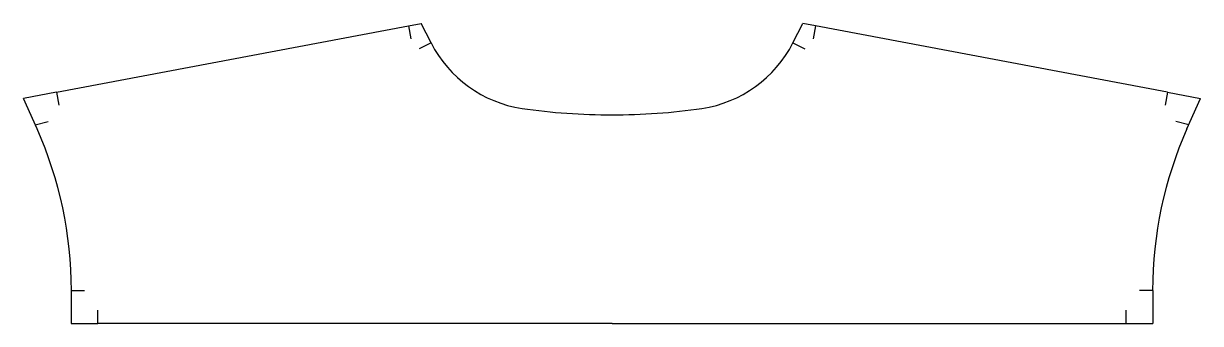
# Model space of a CAD drawing. Header units: inches. Extents: x 18.9 to 41.1, y 23 to 28.7.
import ezdxf

# ---------------------------------------------------------------- set-up
doc = ezdxf.new("R2010")
doc.units = ezdxf.units.IN
doc.header["$MEASUREMENT"] = 0
doc.layers.add('2_CUT_LINE', color=7, linetype='Continuous')

msp = doc.modelspace()

# ---------------------------------------------------------------- linework, layer by layer
at = {"layer": '2_CUT_LINE', "color": 5, "linetype": 'CONTINUOUS', "lineweight": 25, "true_color": 0x2465d8}
for p, q in [((19.532, 27.366), (26.165, 28.616)), ((26.165, 28.616), (26.404, 28.661)), ((26.165, 28.616), (26.211, 28.371)), ((26.591, 28.296), (26.404, 28.661)), ((33.409, 28.296), (33.596, 28.661)), ((33.835, 28.616), (33.596, 28.661)), ((33.835, 28.616), (33.789, 28.371)), ((40.468, 27.366), (33.835, 28.616)), ((26.591, 28.296), (26.369, 28.182)), ((33.409, 28.296), (33.631, 28.182)), ((19.532, 27.366), (18.912, 27.249)), ((19.532, 27.366), (19.579, 27.121)), ((40.468, 27.366), (40.421, 27.121)), ((40.468, 27.366), (41.088, 27.249)), ((19.168, 26.673), (18.912, 27.249)), ((40.832, 26.673), (41.088, 27.249)), ((19.134, 26.75), (19.376, 26.812)), ((40.866, 26.75), (40.624, 26.812)), ((19.812, 23.625), (19.812, 23)), ((19.812, 23.625), (20.062, 23.625)), ((40.188, 23.625), (39.938, 23.625)), ((40.188, 23.625), (40.188, 23)), ((20.312, 23), (20.312, 23.25)), ((39.688, 23), (39.688, 23.25)), ((19.812, 23), (20.312, 23)), ((30, 23), (20.312, 23)), ((30, 23), (39.688, 23)), ((39.688, 23), (40.188, 23))]:
    msp.add_line(p, q, dxfattribs=at)
for centre, radius, start, end in [((28.659, 29.354), 2.323, 207.1069, 261.2427), ((31.341, 29.354), 2.323, 278.7573, 332.8931), ((30, 38.875), 11.938, 261.8376, 270), ((30, 38.875), 11.938, 270, 278.1624), ((12.287, 23.625), 7.526, 0, 23.8884), ((47.713, 23.625), 7.526, 156.1116, 180)]:
    msp.add_arc(centre, radius, start, end, dxfattribs=at)

doc.saveas('drawing.dxf')
